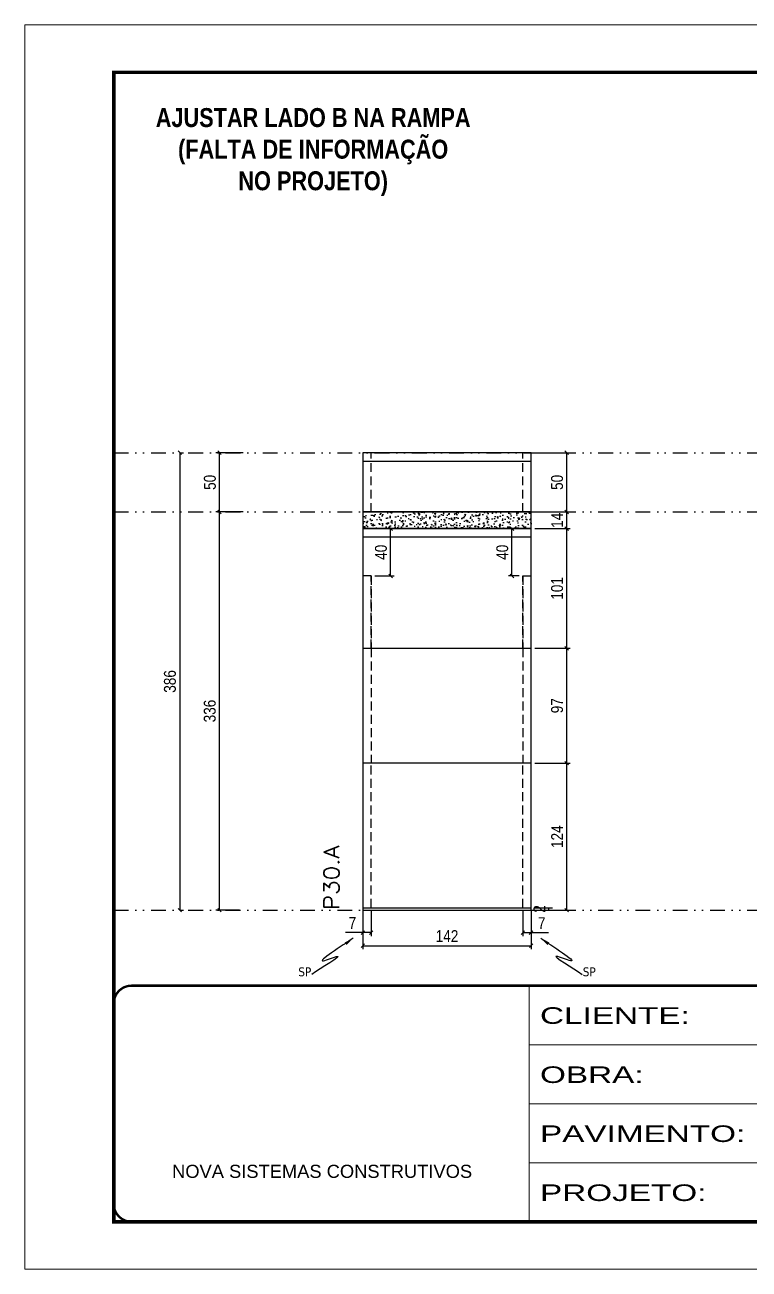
# Model space of a CAD drawing. Header units: millimetres. Extents: x 1945 to 8225, y 304 to 15137.
# Drawn here: x 5115 to 5726, y 2601 to 3651 of the extents above; entities that cross this region are included whole.
import ezdxf

# ---------------------------------------------------------------- set-up
doc = ezdxf.new("R2010")
doc.units = ezdxf.units.MM
for name, pattern in [('CONTINUO', [0]), ('DASHED', [0.75, 0.5, -0.25]), ('DIVIDE2', [0.625, 0.25, -0.125, 0, -0.125, 0, -0.125]), ('HIDDEN', [0.375, 0.25, -0.125])]:
    doc.linetypes.add(name, pattern=pattern)
for name, color, linetype in [('COTA', 241, 'Continuous'), ('NOMENCLATURA', 7, 'Continuous'), ('Nível', 160, 'Continuous'), ('Painéis', 200, 'Continuous'), ('SARR_2.2x7', 40, 'Continuous'), ('texto', 7, 'Continuous')]:
    doc.layers.add(name, color=color, linetype=linetype)
for name, color, linetype, lineweight in [('Folhas', 255, 'Continuous', 9), ('SARRAFO DE PRESSAO', 251, 'DASHED', 9), ('Texto Seção', 7, 'Continuous', 15)]:
    doc.layers.add(name, color=color, linetype=linetype, lineweight=lineweight)
doc.styles.add('ARIAL', font='arial.ttf')
doc.styles.add('COTA TECNICA', font='techl___.ttf', dxfattribs={"height": 10})
doc.styles.add('REGUA-120', font='ROMANS.shx', dxfattribs={"height": 15})
doc.styles.add('ROMANC', font='techb___.ttf', dxfattribs={"height": 2.5})
doc.styles.get("Standard").update_dxf_attribs({"font": 'arial.ttf'})
doc.styles.add('Tecnologia', font='')
doc.styles.get('Tecnologia').set_extended_font_data('Forgotten Futurist')
doc.dimstyles.new('PAINEL', dxfattribs={"dimtxt": 10, "dimasz": 3, "dimexe": 3, "dimexo": 3, "dimgap": 3, "dimtad": 1, "dimdec": 1, "dimzin": 12, "dimdsep": 46, "dimtxsty": 'COTA TECNICA', "dimblk1": 'OBLIQUE', "dimblk2": 'OBLIQUE', "dimsah": 1, "dimcen": 0.9, "dimclrd": 4, "dimclre": 4, "dimclrt": 240, "dimadec": 1, "dimazin": 3, "dimtfac": 1, "dimtdec": 1, "dimtmove": 0, "dimatfit": 3, "dimfxl": 1, "dimtolj": 1, "dimtzin": 12, "dimarcsym": 0})
doc.dimstyles.new('PAINEL-NOVA', dxfattribs={"dimtxt": 10, "dimasz": 3, "dimexe": 3, "dimexo": 3, "dimgap": 3, "dimtad": 1, "dimdec": 1, "dimzin": 12, "dimdsep": 46, "dimtxsty": 'COTA TECNICA', "dimblk1": 'OBLIQUE', "dimblk2": 'OBLIQUE', "dimsah": 1, "dimcen": 0.9, "dimclrd": 4, "dimclre": 4, "dimclrt": 240, "dimadec": 1, "dimazin": 3, "dimtfac": 1, "dimtdec": 1, "dimtix": 1, "dimtmove": 0, "dimatfit": 3, "dimfxl": 1, "dimtolj": 1, "dimtzin": 12, "dimarcsym": 0})
doc.dimstyles.get("Standard").update_dxf_attribs({"dimtxt": 0.18, "dimasz": 0.18, "dimexe": 0.18, "dimexo": 0.0625, "dimgap": 0.09, "dimtad": 0, "dimtih": 1, "dimtoh": 1, "dimdec": 4, "dimzin": 0, "dimdsep": 46, "dimtxsty": 'Standard', "dimcen": 0.09, "dimadec": 0, "dimazin": 0, "dimtfac": 1, "dimtdec": 4, "dimtofl": 0, "dimtmove": 0, "dimatfit": 3, "dimfxl": 1, "dimtolj": 1, "dimtzin": 0, "dimarcsym": 0})

# ---------------------------------------------------------------- blocks, each defined once
blk = doc.blocks.new('9999999999')
at = {"color": 30, "linetype": 'CONTINUO'}
for p, q in [((98564.6, 34230.2), (98564.6, 34429.4)), ((98564.6, 34379.6), (99584, 34379.6)), ((98564.6, 34329.8), (99488, 34329.8)), ((98564.6, 34280), (99488, 34280))]:
    blk.add_line(p, q, dxfattribs=at)
at = {"color": 30, "linetype": 'CONTINUO', "const_width": 2}
blk.add_lwpolyline([(99584, 34230.2), (99584, 34414.4, 0.414214), (99569, 34429.4), (98229, 34429.4, 0.414214), (98214, 34414.4), (98214, 34245.2, 0.414214), (98229, 34230.2), (99584, 34230.2)], format="xyb", dxfattribs=at)
at = {"layer": 'Folhas'}
blk.add_lwpolyline([(98139, 34190.2), (99624, 34190.2), (99624, 35240.2), (98139, 35240.2)], close=True, dxfattribs=at)
at = {"layer": 'Folhas', "color": 30, "const_width": 3}
blk.add_lwpolyline([(98214, 34230.2), (99584, 34230.2), (99584, 35200.2), (98214, 35200.2)], close=True, dxfattribs=at)
at = {"color": 7, "linetype": 'Continuous', "ltscale": 5, "style": 'ARIAL'}
blk.add_text('NOVA SISTEMAS CONSTRUTIVOS', height=11.059, dxfattribs=at).set_placement((98263.2, 34267.2))
at = {"layer": 'Folhas', "color": 7, "style": 'Tecnologia', "width": 1.5}
for s, p in [('CLIENTE:', (98573.7, 34397.2)), ('OBRA:', (98573.7, 34347.3)), ('PAVIMENTO:', (98573.7, 34297.5)), ('PROJETO:', (98573.7, 34247.7))]:
    blk.add_text(s, height=14, dxfattribs=at).set_placement(p)
blk = doc.blocks.new('*D1156')
at = {"layer": 'COTA', "color": 4, "linetype": 'Continuous', "lineweight": -2, "ltscale": 30, "transparency": 16777216}
for p, q in [((5545.1, 2906.3), (5560.1, 2906.3)), ((5545.1, 2904.3), (5560.1, 2904.3)), ((5557.1, 2904.3), (5557.1, 2906.3))]:
    blk.add_line(p, q, dxfattribs=at)
at = {"layer": 'Defpoints', "color": 0, "linetype": 'Continuous', "ltscale": 30, "transparency": 16777216}
for p in [(5542.1, 2906.3), (5542.1, 2904.3), (5557.1, 2906.3)]:
    blk.add_point(p, dxfattribs=at)
at = {"layer": 'COTA', "color": 240, "linetype": 'Continuous', "ltscale": 30, "transparency": 16777216, "insert": (5549.1, 2905.3), "char_height": 10, "attachment_point": 5, "rotation": 90, "style": 'COTA TECNICA'}
blk.add_mtext('\\A1;2', dxfattribs=at)
blk = doc.blocks.new('_Oblique')
at = {"color": 0, "linetype": 'ByBlock', "lineweight": -2}
blk.add_line((-0.5, -0.5), (0.5, 0.5), dxfattribs=at)
blk = doc.blocks.new('*D1157')
at = {"layer": 'COTA', "color": 4, "linetype": 'Continuous', "lineweight": -2, "ltscale": 30, "transparency": 16777216}
for p, q in [((5545.1, 3125.3), (5575.1, 3125.3)), ((5572.1, 3028.3), (5572.1, 3125.3)), ((5545.1, 3028.3), (5575.1, 3028.3))]:
    blk.add_line(p, q, dxfattribs=at)
at = {"layer": 'Defpoints', "color": 0, "linetype": 'Continuous', "ltscale": 30, "transparency": 16777216}
for p in [(5542.1, 3125.3), (5572.1, 3125.3), (5542.1, 3028.3)]:
    blk.add_point(p, dxfattribs=at)
at = {"layer": 'COTA', "color": 4, "linetype": 'Continuous', "lineweight": -2, "ltscale": 30, "transparency": 16777216, "xscale": 3, "yscale": 3, "zscale": 3}
for p, rotation in [((5572.1, 3125.3), 90), ((5572.1, 3028.3), 270)]:
    blk.add_blockref('_Oblique', p, dxfattribs=dict(at, rotation=rotation))
at = {"layer": 'COTA', "color": 240, "linetype": 'Continuous', "ltscale": 30, "transparency": 16777216, "insert": (5564, 3076.8), "char_height": 10, "attachment_point": 5, "rotation": 90, "style": 'COTA TECNICA'}
blk.add_mtext('\\A1;97', dxfattribs=at)
blk = doc.blocks.new('*D1158')
at = {"layer": 'COTA', "color": 4, "linetype": 'Continuous', "lineweight": -2, "ltscale": 30, "transparency": 16777216}
for p, q in [((5545.1, 3226.3), (5575.1, 3226.3)), ((5572.1, 3125.3), (5572.1, 3226.3)), ((5545.1, 3125.3), (5575.1, 3125.3))]:
    blk.add_line(p, q, dxfattribs=at)
at = {"layer": 'Defpoints', "color": 0, "linetype": 'Continuous', "ltscale": 30, "transparency": 16777216}
for p in [(5542.1, 3226.3), (5572.1, 3226.3), (5542.1, 3125.3)]:
    blk.add_point(p, dxfattribs=at)
at = {"layer": 'COTA', "color": 4, "linetype": 'Continuous', "lineweight": -2, "ltscale": 30, "transparency": 16777216, "xscale": 3, "yscale": 3, "zscale": 3}
for p, rotation in [((5572.1, 3226.3), 90), ((5572.1, 3125.3), 270)]:
    blk.add_blockref('_Oblique', p, dxfattribs=dict(at, rotation=rotation))
at = {"layer": 'COTA', "color": 240, "linetype": 'Continuous', "ltscale": 30, "transparency": 16777216, "insert": (5564, 3175.8), "char_height": 10, "attachment_point": 5, "rotation": 90, "style": 'COTA TECNICA'}
blk.add_mtext('\\A1;101', dxfattribs=at)
blk = doc.blocks.new('*D1159')
at = {"layer": 'COTA', "color": 4, "linetype": 'Continuous', "lineweight": -2, "ltscale": 30, "transparency": 16777216}
for p, q in [((5545.1, 3240.3), (5575.1, 3240.3)), ((5572.1, 3226.3), (5572.1, 3240.3)), ((5545.1, 3226.3), (5575.1, 3226.3))]:
    blk.add_line(p, q, dxfattribs=at)
at = {"layer": 'Defpoints', "color": 0, "linetype": 'Continuous', "ltscale": 30, "transparency": 16777216}
for p in [(5542.1, 3240.3), (5572.1, 3240.3), (5542.1, 3226.3)]:
    blk.add_point(p, dxfattribs=at)
at = {"layer": 'COTA', "color": 240, "linetype": 'Continuous', "ltscale": 30, "transparency": 16777216, "insert": (5564, 3233.3), "char_height": 10, "attachment_point": 5, "rotation": 90, "style": 'COTA TECNICA'}
blk.add_mtext('\\A1;14', dxfattribs=at)
blk = doc.blocks.new('*D1160')
at = {"layer": 'COTA', "color": 4, "linetype": 'Continuous', "lineweight": -2, "ltscale": 30, "transparency": 16777216}
for p, q in [((5545.1, 3290.3), (5575.1, 3290.3)), ((5572.1, 3240.3), (5572.1, 3290.3)), ((5545.1, 3240.3), (5575.1, 3240.3))]:
    blk.add_line(p, q, dxfattribs=at)
at = {"layer": 'Defpoints', "color": 0, "linetype": 'Continuous', "ltscale": 30, "transparency": 16777216}
for p in [(5542.1, 3290.3), (5572.1, 3290.3), (5542.1, 3240.3)]:
    blk.add_point(p, dxfattribs=at)
at = {"layer": 'COTA', "color": 4, "linetype": 'Continuous', "lineweight": -2, "ltscale": 30, "transparency": 16777216, "xscale": 3, "yscale": 3, "zscale": 3}
for p, rotation in [((5572.1, 3290.3), 90), ((5572.1, 3240.3), 270)]:
    blk.add_blockref('_Oblique', p, dxfattribs=dict(at, rotation=rotation))
at = {"layer": 'COTA', "color": 240, "linetype": 'Continuous', "ltscale": 30, "transparency": 16777216, "insert": (5564, 3265.3), "char_height": 10, "attachment_point": 5, "rotation": 90, "style": 'COTA TECNICA'}
blk.add_mtext('\\A1;50', dxfattribs=at)
blk = doc.blocks.new('*D1161')
at = {"layer": 'COTA', "color": 4, "linetype": 'Continuous', "lineweight": -2, "ltscale": 30, "transparency": 16777216}
for p, q in [((5545.1, 3028.3), (5575.1, 3028.3)), ((5572.1, 2904.3), (5572.1, 3028.3)), ((5545.1, 2904.3), (5575.1, 2904.3))]:
    blk.add_line(p, q, dxfattribs=at)
at = {"layer": 'Defpoints', "color": 0, "linetype": 'Continuous', "ltscale": 30, "transparency": 16777216}
for p in [(5542.1, 3028.3), (5572.1, 3028.3), (5542.1, 2904.3)]:
    blk.add_point(p, dxfattribs=at)
at = {"layer": 'COTA', "color": 4, "linetype": 'Continuous', "lineweight": -2, "ltscale": 30, "transparency": 16777216, "xscale": 3, "yscale": 3, "zscale": 3}
for p, rotation in [((5572.1, 3028.3), 90), ((5572.1, 2904.3), 270)]:
    blk.add_blockref('_Oblique', p, dxfattribs=dict(at, rotation=rotation))
at = {"layer": 'COTA', "color": 240, "linetype": 'Continuous', "ltscale": 30, "transparency": 16777216, "insert": (5564, 2966.3), "char_height": 10, "attachment_point": 5, "rotation": 90, "style": 'COTA TECNICA'}
blk.add_mtext('\\A1;124', dxfattribs=at)
blk = doc.blocks.new('*D1162')
at = {"layer": 'COTA', "color": 4, "linetype": 'Continuous', "lineweight": -2, "ltscale": 30, "transparency": 16777216}
for p, q in [((5400.1, 2901.3), (5400.1, 2871.3)), ((5542.1, 2901.3), (5542.1, 2871.3)), ((5400.1, 2874.3), (5542.1, 2874.3))]:
    blk.add_line(p, q, dxfattribs=at)
at = {"layer": 'Defpoints', "color": 0, "linetype": 'Continuous', "ltscale": 30, "transparency": 16777216}
for p in [(5400.1, 2904.3), (5542.1, 2904.3), (5542.1, 2874.3)]:
    blk.add_point(p, dxfattribs=at)
at = {"layer": 'COTA', "color": 4, "linetype": 'Continuous', "lineweight": -2, "ltscale": 30, "transparency": 16777216, "xscale": 3, "yscale": 3, "zscale": 3, "rotation": 180}
blk.add_blockref('_Oblique', (5400.1, 2874.3), dxfattribs=at)
at = {"layer": 'COTA', "color": 4, "linetype": 'Continuous', "lineweight": -2, "ltscale": 30, "transparency": 16777216, "xscale": 3, "yscale": 3, "zscale": 3}
blk.add_blockref('_Oblique', (5542.1, 2874.3), dxfattribs=at)
at = {"layer": 'COTA', "color": 240, "linetype": 'Continuous', "ltscale": 30, "transparency": 16777216, "insert": (5471.1, 2882.4), "char_height": 10, "attachment_point": 5, "style": 'COTA TECNICA'}
blk.add_mtext('\\A1;142', dxfattribs=at)
blk = doc.blocks.new('*D25')
at = {"layer": 'COTA', "color": 4, "linetype": 'ByBlock', "lineweight": -2, "transparency": 16777216}
for p, q in [((4967.6, 7361.8), (4967.6, 7339.8)), ((4974.6, 7361.8), (4974.6, 7339.8)), ((4967.6, 7342.8), (4952.9, 7342.8)), ((4974.6, 7342.8), (4967.6, 7342.8))]:
    blk.add_line(p, q, dxfattribs=at)
at = {"layer": 'Defpoints', "color": 0, "linetype": 'ByBlock', "transparency": 16777216}
for p in [(4967.6, 7364.8), (4974.6, 7364.8), (4967.6, 7342.8)]:
    blk.add_point(p, dxfattribs=at)
at = {"layer": 'COTA', "color": 4, "linetype": 'ByBlock', "lineweight": -2, "transparency": 16777216, "xscale": 3, "yscale": 3, "zscale": 3, "rotation": 180}
blk.add_blockref('_Oblique', (4967.6, 7342.8), dxfattribs=at)
at = {"layer": 'COTA', "color": 4, "linetype": 'ByBlock', "lineweight": -2, "transparency": 16777216, "xscale": 3, "yscale": 3, "zscale": 3}
blk.add_blockref('_Oblique', (4974.6, 7342.8), dxfattribs=at)
at = {"layer": 'COTA', "color": 240, "linetype": 'ByBlock', "transparency": 16777216, "insert": (4958.8, 7350.9), "char_height": 10, "attachment_point": 5, "style": 'COTA TECNICA'}
blk.add_mtext('\\A1;7', dxfattribs=at)
blk = doc.blocks.new('*D27')
at = {"layer": 'COTA', "color": 4, "linetype": 'ByBlock', "lineweight": -2, "transparency": 16777216}
for p, q in [((131596, 29930.8), (131596, 29908.7)), ((131603, 29930.7), (131603, 29908.7)), ((131596, 29911.7), (131603, 29911.7)), ((131603, 29911.7), (131617.8, 29911.7))]:
    blk.add_line(p, q, dxfattribs=at)
at = {"layer": 'Defpoints', "color": 0, "linetype": 'ByBlock', "transparency": 16777216}
for p in [(131596, 29933.8), (131603, 29933.7), (131603, 29911.7)]:
    blk.add_point(p, dxfattribs=at)
at = {"layer": 'COTA', "color": 4, "linetype": 'ByBlock', "lineweight": -2, "transparency": 16777216, "xscale": 3, "yscale": 3, "zscale": 3, "rotation": 180}
blk.add_blockref('_Oblique', (131596, 29911.7), dxfattribs=at)
at = {"layer": 'COTA', "color": 4, "linetype": 'ByBlock', "lineweight": -2, "transparency": 16777216, "xscale": 3, "yscale": 3, "zscale": 3}
blk.add_blockref('_Oblique', (131603, 29911.7), dxfattribs=at)
at = {"layer": 'COTA', "color": 240, "linetype": 'ByBlock', "transparency": 16777216, "insert": (131611.9, 29919.7), "char_height": 10, "attachment_point": 5, "style": 'COTA TECNICA'}
blk.add_mtext('\\A1;7', dxfattribs=at)
blk = doc.blocks.new('*D1294')
at = {"layer": 'COTA', "color": 4, "linetype": 'Continuous', "lineweight": -2, "ltscale": 30, "transparency": 16777216}
for p, q in [((5296.1, 3240.3), (5276.1, 3240.3)), ((5279.1, 2904.3), (5279.1, 3240.3)), ((5296.1, 2904.3), (5276.1, 2904.3))]:
    blk.add_line(p, q, dxfattribs=at)
at = {"layer": 'Defpoints', "color": 0, "linetype": 'Continuous', "ltscale": 30, "transparency": 16777216}
for p in [(5279.1, 3240.3), (5299.1, 3240.3), (5299.1, 2904.3)]:
    blk.add_point(p, dxfattribs=at)
at = {"layer": 'COTA', "color": 4, "linetype": 'Continuous', "lineweight": -2, "ltscale": 30, "transparency": 16777216, "xscale": 3, "yscale": 3, "zscale": 3}
for p, rotation in [((5279.1, 3240.3), 90), ((5279.1, 2904.3), 270)]:
    blk.add_blockref('_Oblique', p, dxfattribs=dict(at, rotation=rotation))
at = {"layer": 'COTA', "color": 240, "linetype": 'Continuous', "ltscale": 30, "transparency": 16777216, "insert": (5270.9, 3072.3), "char_height": 10, "attachment_point": 5, "rotation": 90, "style": 'COTA TECNICA'}
blk.add_mtext('\\A1;336', dxfattribs=at)
blk = doc.blocks.new('*D1726')
at = {"layer": 'Defpoints', "color": 0, "transparency": 16777216}
for p in [(5279.1, 3290.3), (5302.1, 3290.3), (5302.1, 3240.3)]:
    blk.add_point(p, dxfattribs=at)
at = {"layer": 'SARR_2.2x7', "color": 4, "lineweight": -2, "transparency": 16777216}
for p, q in [((5299.1, 3290.3), (5276.1, 3290.3)), ((5279.1, 3240.3), (5279.1, 3290.3)), ((5299.1, 3240.3), (5276.1, 3240.3))]:
    blk.add_line(p, q, dxfattribs=at)
at = {"layer": 'SARR_2.2x7', "color": 4, "lineweight": -2, "transparency": 16777216, "xscale": 3, "yscale": 3, "zscale": 3}
for p, rotation in [((5279.1, 3290.3), 90), ((5279.1, 3240.3), 270)]:
    blk.add_blockref('_Oblique', p, dxfattribs=dict(at, rotation=rotation))
at = {"layer": 'SARR_2.2x7', "color": 240, "transparency": 16777216, "insert": (5271, 3265.3), "char_height": 10, "attachment_point": 5, "rotation": 90, "style": 'COTA TECNICA'}
blk.add_mtext('\\A1;50', dxfattribs=at)
blk = doc.blocks.new('*D1727')
at = {"layer": 'Defpoints', "color": 0, "transparency": 16777216}
for p in [(5242.7, 3290.3), (5242.7, 2904.3), (5245.6, 2904.3)]:
    blk.add_point(p, dxfattribs=at)
at = {"layer": 'SARR_2.2x7', "color": 4, "lineweight": -2, "transparency": 16777216}
for p, q in [((5245.6, 3290.3), (5245.6, 2904.3)), ((5245.7, 3290.3), (5248.6, 3290.3)), ((5245.7, 2904.3), (5248.6, 2904.3))]:
    blk.add_line(p, q, dxfattribs=at)
at = {"layer": 'SARR_2.2x7', "color": 4, "lineweight": -2, "transparency": 16777216, "xscale": 3, "yscale": 3, "zscale": 3}
for p, rotation in [((5245.6, 3290.3), 90), ((5245.6, 2904.3), 270)]:
    blk.add_blockref('_Oblique', p, dxfattribs=dict(at, rotation=rotation))
at = {"layer": 'SARR_2.2x7', "color": 240, "transparency": 16777216, "insert": (5237.3, 3097.3), "char_height": 10, "attachment_point": 5, "rotation": 90, "style": 'COTA TECNICA'}
blk.add_mtext('\\A1;386', dxfattribs=at)
blk = doc.blocks.new('*D1788')
at = {"layer": 'COTA', "color": 4, "lineweight": -2, "transparency": 16777216}
for p, q in [((5532.1, 3226.3), (5522.9, 3226.3)), ((5525.9, 3186.3), (5525.9, 3226.3)), ((5532.1, 3186.3), (5522.9, 3186.3))]:
    blk.add_line(p, q, dxfattribs=at)
at = {"layer": 'Defpoints', "color": 0, "transparency": 16777216}
for p in [(5525.9, 3226.3), (5535.1, 3226.3), (5535.1, 3186.3)]:
    blk.add_point(p, dxfattribs=at)
at = {"layer": 'COTA', "color": 4, "lineweight": -2, "transparency": 16777216, "xscale": 3, "yscale": 3, "zscale": 3}
for p, rotation in [((5525.9, 3226.3), 90), ((5525.9, 3186.3), 270)]:
    blk.add_blockref('_Oblique', p, dxfattribs=dict(at, rotation=rotation))
at = {"layer": 'COTA', "color": 240, "transparency": 16777216, "insert": (5517.8, 3206.3), "char_height": 10, "attachment_point": 5, "rotation": 90, "style": 'COTA TECNICA'}
blk.add_mtext('\\A1;40', dxfattribs=at)
blk = doc.blocks.new('*D1789')
at = {"layer": 'COTA', "color": 4, "lineweight": -2, "transparency": 16777216}
for p, q in [((5410.1, 3226.3), (5426.5, 3226.3)), ((5423.5, 3186.3), (5423.5, 3226.3)), ((5410.1, 3186.3), (5426.5, 3186.3))]:
    blk.add_line(p, q, dxfattribs=at)
at = {"layer": 'Defpoints', "color": 0, "transparency": 16777216}
for p in [(5407.1, 3226.3), (5423.5, 3226.3), (5407.1, 3186.3)]:
    blk.add_point(p, dxfattribs=at)
at = {"layer": 'COTA', "color": 4, "lineweight": -2, "transparency": 16777216, "xscale": 3, "yscale": 3, "zscale": 3}
for p, rotation in [((5423.5, 3226.3), 90), ((5423.5, 3186.3), 270)]:
    blk.add_blockref('_Oblique', p, dxfattribs=dict(at, rotation=rotation))
at = {"layer": 'COTA', "color": 240, "transparency": 16777216, "insert": (5415.4, 3206.3), "char_height": 10, "attachment_point": 5, "rotation": 90, "style": 'COTA TECNICA'}
blk.add_mtext('\\A1;40', dxfattribs=at)
blk = doc.blocks.new('SLIPTEE')
at = {"layer": 'texto', "color": 0, "insert": (-49.02, -55.13), "char_height": 7.5, "attachment_point": 5}
blk.add_mtext('\\fTahoma|b0|i0|c0|p34;\\C4;SP', dxfattribs=at)
at = {"layer": 'COTA', "linetype": 'ByBlock'}
dim = blk.add_linear_dim(base=(0, -22.02), p1=(7, 0), p2=(0, 0), dimstyle='PAINEL-NOVA', override={"dimarcsym": 1}, dxfattribs=at)
dim.commit()
dim.dimension.update_dxf_attribs({"geometry": '*D25', "text_midpoint": (-8.87, -13.94), "insert": (-4967.62, -7364.82)})
at = {"layer": 'COTA', "path_type": 1}
blk.add_leader([(-8.21, -26.55), (-33.31, -45.71), (-21.61, -42.03), (-43.08, -57.3)], dimstyle='Standard', override={"dimasz": 8}, dxfattribs=at)
blk = doc.blocks.new('sliptD')
at = {"layer": 'texto', "color": 0, "insert": (49.02, -55.13), "char_height": 7.5, "attachment_point": 5}
blk.add_mtext('\\fTahoma|b0|i0|c0|p34;\\C4;SP', dxfattribs=at)
at = {"layer": 'COTA', "linetype": 'ByBlock'}
dim = blk.add_linear_dim(base=(0, -22.02), p1=(-7, 0.07), p2=(0, 0), dimstyle='PAINEL-NOVA', override={"dimarcsym": 1}, dxfattribs=at)
dim.commit()
dim.dimension.update_dxf_attribs({"geometry": '*D27', "text_midpoint": (8.87, -13.94), "insert": (-131603.05, -29933.68)})
at = {"layer": 'COTA', "path_type": 1}
blk.add_leader([(8.21, -26.55), (33.31, -45.71), (21.61, -42.03), (43.08, -57.3)], dimstyle='Standard', override={"dimasz": 8}, dxfattribs=at)
blk = doc.blocks.new('SLIPTDD')
at = {"layer": 'COTA', "linetype": 'ByBlock'}
blk.add_blockref('sliptD', (0, 0), dxfattribs=at)

msp = doc.modelspace()

# ---------------------------------------------------------------- hatches: boundary and pattern name
at = {"layer": 'COTA', "linetype": 'Continuous', "ltscale": 30}
h = msp.add_hatch(dxfattribs=at)
h.set_pattern_fill('AR-CONC', color=256, scale=0.05, angle=1)
h.set_pattern_definition([(51, (3950.097, 7934.723), (9.121755, -0.637855), [0.9525, -10.4775]), (356, (3950.097, 7934.723), (-1.928623, 9.520633), [0.762, -8.38203]), (101.45144, (3950.857, 7934.67), (7.193132, 8.882778), [0.8095, -8.904512]), (47.1842, (3950.053, 7937.263), (13.588575, -1.865247), [1.42875, -15.71625]), (97.63556, (3951.185, 7937.107), (11.65249, 12.576586), [1.21425, -13.35678]), (352.18415, (3950.053, 7937.263), (11.65249, 12.576586), [1.143, -12.572987]), (22, (3951.3336, 7936.65), (7.668804, -4.980179), [0.9525, -10.4775]), (327, (3951.334, 7936.65), (2.928905, 9.261925), [0.762, -8.382]), (72.45145, (3951.973, 7936.235), (10.597708, 4.281746), [0.8095, -8.904497]), (38.5, (3950.097, 7934.723), (0.0806222, 4.2298032), [0, -8.2804, 0, -8.509, 0, -8.41375]), (8.5, (3950.097, 7934.723), (3.2530547, 5.066574), [0, -4.8514, 0, -8.0899, 0, -3.20675]), (328.5, (3947.2654, 7934.6737), (6.7834962, -0.1680745), [0, -3.175, 0, -9.906, 0, -13.1445]), (318.5, (3945.9955, 7934.6515), (7.3831434, 1.4003915), [0, -4.1275, 0, -6.5786, 0, -9.3345])])
h.paths.add_polyline_path([(5542.1, 3240.32), (5400.1, 3240.32), (5400.1, 3226.32), (5542.1, 3226.32)])

# ---------------------------------------------------------------- linework, layer by layer
at = {"layer": 'COTA'}
for p, q in [((5407.1, 3186.32), (5400.1, 3186.32)), ((5535.1, 3186.32), (5542.1, 3186.32))]:
    msp.add_line(p, q, dxfattribs=at)
at = {"layer": 'COTA', "linetype": 'Continuous', "ltscale": 30}
msp.add_lwpolyline([(5400.1, 3226.32), (5542.1, 3226.32), (5542.1, 3240.32), (5400.1, 3240.32)], close=True, dxfattribs=at)
at = {"layer": 'Nível', "color": 4, "linetype": 'DIVIDE2', "ltscale": 50}
for p, q in [((5189.86, 3290.32), (6559.86, 3290.32)), ((5189.86, 3240.32), (6559.86, 3240.32)), ((5189.86, 2904.32), (6559.86, 2904.32))]:
    msp.add_line(p, q, dxfattribs=at)
at = {"layer": 'Painéis', "linetype": 'Continuous', "ltscale": 30}
msp.add_line((5400.1, 3226.32), (5400.1, 2904.32), dxfattribs=at)
for points in [[(5542.1, 3290.32), (5400.1, 3290.32)], [(5400.1, 3290.32), (5400.1, 3240.32)], [(5542.1, 3240.32), (5542.1, 3290.32)], [(5400.1, 3240.32), (5542.1, 3240.32)], [(5542.1, 3226.32), (5400.1, 3226.32)], [(5542.1, 2904.32), (5542.1, 3226.32)], [(5400.1, 3125.32), (5542.1, 3125.32)], [(5542.1, 3028.32), (5400.1, 3028.32)], [(5400.1, 2906.32), (5542.1, 2906.32)], [(5400.1, 2904.32), (5542.1, 2904.32)]]:
    msp.add_lwpolyline(points, dxfattribs=at)
at = {"layer": 'SARR_2.2x7', "linetype": 'HIDDEN', "ltscale": 30}
for p, q in [((5407.1, 3125.32), (5407.1, 3028.32)), ((5535.1, 3125.32), (5535.1, 3028.32))]:
    msp.add_line(p, q, dxfattribs=at)
for points in [[(5407.1, 3240.32), (5407.1, 3290.32)], [(5535.1, 3240.32), (5535.1, 3290.32)], [(5407.1, 3125.32), (5407.1, 3186.32), (5407.1, 3125.32)], [(5535.1, 3125.32), (5535.1, 3186.32), (5535.1, 3125.32)], [(5407.1, 2906.32), (5407.1, 3028.32)], [(5535.1, 2906.32), (5535.1, 3028.32)]]:
    msp.add_lwpolyline(points, dxfattribs=at)
at = {"layer": 'SARR_2.2x7', "linetype": 'ByBlock', "ltscale": 30}
msp.add_lwpolyline([(5400.1, 3283.32), (5542.1, 3283.32)], dxfattribs=at)
at = {"layer": 'SARR_2.2x7', "linetype": 'Continuous', "ltscale": 30}
msp.add_lwpolyline([(5400.1, 3219.32), (5542.1, 3219.32)], dxfattribs=at)

# ---------------------------------------------------------------- block references
at = {"layer": 'COTA', "linetype": 'Continuous', "ltscale": 30}
for name, p in [('SLIPTEE', (5400.1, 2907.32)), ('SLIPTDD', (5542.1, 2907.32))]:
    msp.add_blockref(name, p, dxfattribs=at)
at = {"layer": 'SARRAFO DE PRESSAO', "color": 6, "linetype": 'ByBlock'}
msp.add_blockref('9999999999', (-93024.12, -31588.85), dxfattribs=at)

# ---------------------------------------------------------------- texts
at = {"layer": 'NOMENCLATURA', "color": 2, "insert": (5358.14, 3581.15), "char_height": 16, "attachment_point": 2, "style": 'ROMANC'}
msp.add_mtext_dynamic_manual_height_columns('AJUSTAR LADO B NA RAMPA^J(FALTA DE INFORMAÇÃO^JNO PROJETO)', width=449.0761, gutter_width=1, heights=[0], dxfattribs=at)
at = {"layer": 'Texto Seção', "style": 'REGUA-120', "width": 1.1}
msp.add_text('P30.A', height=13, rotation=90, dxfattribs=at).set_placement((5380.1, 2904.32))

# ---------------------------------------------------------------- dimensions: what is measured, and where the dimension line sits
at = {"layer": 'COTA', "linetype": 'Continuous', "ltscale": 30}
for base, p1, p2, picture, middle in [((5572.1, 3290.32), (5542.1, 3240.32), (5542.1, 3290.32), '*D1160', (5563.99, 3265.32)), ((5279.07, 3240.32), (5299.07, 2904.32), (5299.07, 3240.32), '*D1294', (5270.85, 3072.32)), ((5572.1, 3240.32), (5542.1, 3226.32), (5542.1, 3240.32), '*D1159', (5564.02, 3233.32)), ((5572.1, 3226.32), (5542.1, 3125.32), (5542.1, 3226.32), '*D1158', (5563.99, 3175.82)), ((5572.1, 3125.32), (5542.1, 3028.32), (5542.1, 3125.32), '*D1157', (5563.99, 3076.82)), ((5572.1, 3028.32), (5542.1, 2904.32), (5542.1, 3028.32), '*D1161', (5564.02, 2966.32)), ((5557.1, 2906.32), (5542.1, 2904.32), (5542.1, 2906.32), '*D1156', (5549.1, 2905.32))]:
    dim = msp.add_linear_dim(base=base, p1=p1, p2=p2, angle=90, dimstyle='PAINEL-NOVA', dxfattribs=at)
    dim.commit()
    dim.dimension.update_dxf_attribs({"geometry": picture, "text_midpoint": middle})
at = {"layer": 'COTA'}
for base, p1, p2, picture, middle in [((5423.51, 3226.32), (5407.1, 3186.32), (5407.1, 3226.32), '*D1789', (5415.41, 3206.32)), ((5525.87, 3226.32), (5535.1, 3186.32), (5535.1, 3226.32), '*D1788', (5517.76, 3206.32))]:
    dim = msp.add_linear_dim(base=base, p1=p1, p2=p2, angle=90, dimstyle='PAINEL', dxfattribs=at)
    dim.commit()
    dim.dimension.update_dxf_attribs({"geometry": picture, "text_midpoint": middle})
at = {"layer": 'COTA', "linetype": 'Continuous', "ltscale": 30}
dim = msp.add_linear_dim(base=(5542.1, 2874.32), p1=(5400.1, 2904.32), p2=(5542.1, 2904.32), dimstyle='PAINEL-NOVA', dxfattribs=at)
dim.commit()
dim.dimension.update_dxf_attribs({"geometry": '*D1162', "text_midpoint": (5471.1, 2882.4)})
at = {"layer": 'SARR_2.2x7'}
for base, p1, p2, picture, middle in [((5245.59, 2904.32), (5242.67, 3290.32), (5242.67, 2904.32), '*D1727', (5237.34, 3097.32)), ((5279.07, 3290.32), (5302.13, 3240.32), (5302.13, 3290.32), '*D1726', (5270.96, 3265.32))]:
    dim = msp.add_linear_dim(base=base, p1=p1, p2=p2, angle=90, dimstyle='PAINEL', dxfattribs=at)
    dim.commit()
    dim.dimension.update_dxf_attribs({"geometry": picture, "text_midpoint": middle})

doc.saveas('drawing.dxf')
